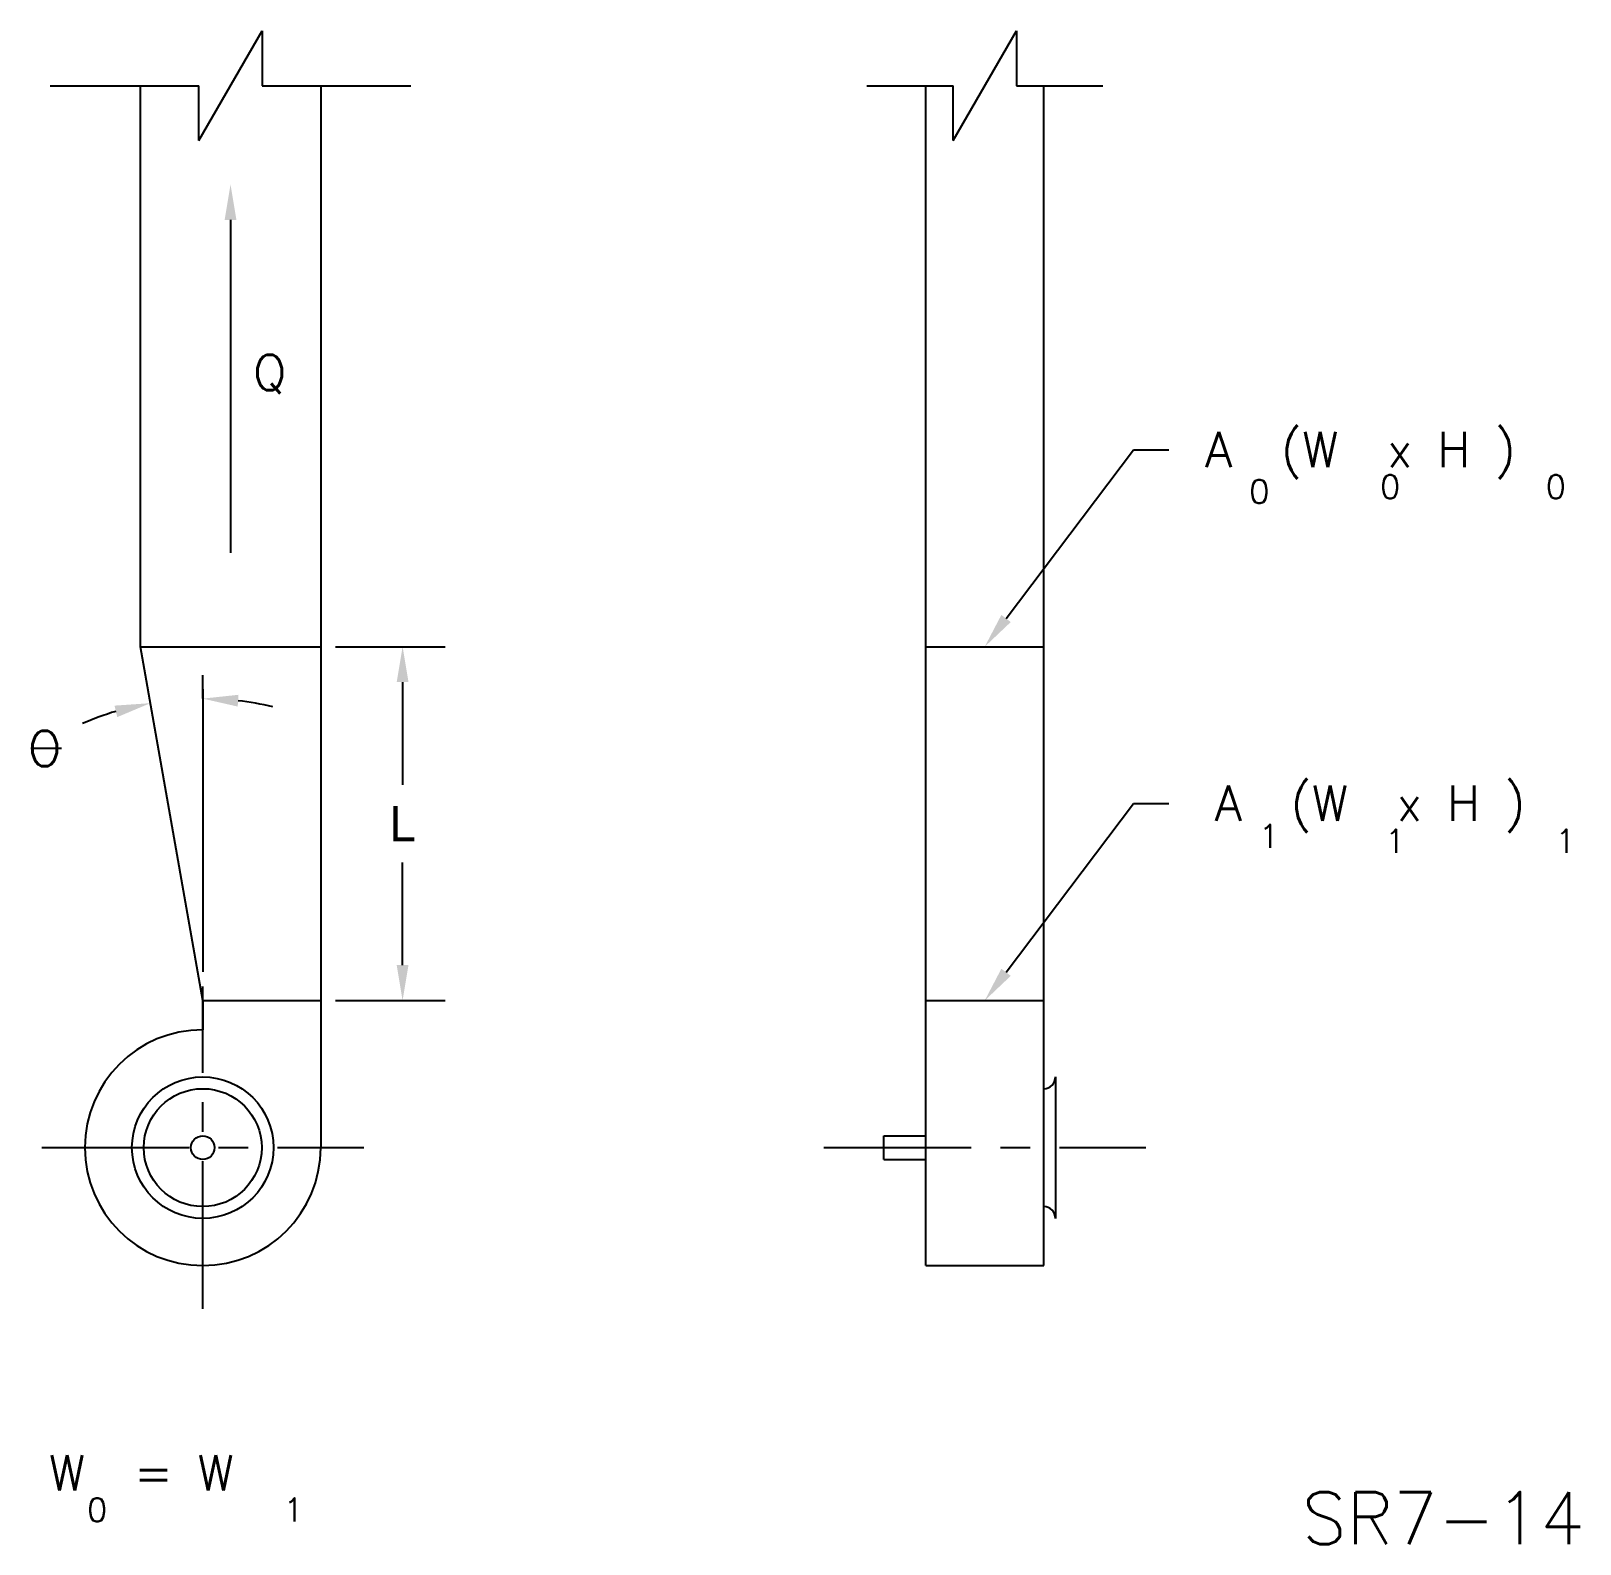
# Model space of a CAD drawing. Extents: x 2.63 to 9.2, y 0.93 to 7.35.
import ezdxf
from ezdxf.enums import TextEntityAlignment as Align

# ---------------------------------------------------------------- set-up
doc = ezdxf.new("R2010")
doc.units = 0
doc.header["$LTSCALE"] = 0.5
doc.header["$MEASUREMENT"] = 0
doc.linetypes.add('CENTER', pattern=[2, 1.25, -0.25, 0.25, -0.25])
doc.layers.get('0').update_dxf_attribs({"linetype": 'CONTINUOUS'})
doc.layers.add('DIM', color=3, linetype='CONTINUOUS')
doc.styles.add('ROMANS', font='romans')

msp = doc.modelspace()

# ---------------------------------------------------------------- linework, layer by layer
at = {"color": 7}
for p, q in [((3.3466, 6.8839), (3.6149, 7.3486)), ((3.6149, 7.3486), (3.6149, 7.1162)), ((6.5438, 6.8839), (6.8121, 7.3486)), ((6.8121, 7.3486), (6.8121, 7.1162)), ((2.7163, 7.1162), (3.3466, 7.1162)), ((3.0985, 4.7382), (3.0985, 7.1162)), ((3.3466, 6.8839), (3.3466, 7.1162)), ((3.6149, 7.1162), (4.2452, 7.1162)), ((3.863, 7.1162), (3.863, 2.6145)), ((6.178, 7.1162), (6.5438, 7.1162)), ((6.428, 2.1145), (6.428, 7.1162)), ((6.5438, 6.8839), (6.5438, 7.1162)), ((6.8121, 7.1162), (7.178, 7.1162)), ((6.928, 2.1145), (6.928, 7.1162)), ((3.4808, 6.5473), (3.4808, 5.1368)), ((6.7684, 4.8579), (7.3091, 5.5734)), ((7.3091, 5.5734), (7.4591, 5.5734)), ((3.0985, 4.7382), (3.863, 4.7382)), ((3.363, 3.2382), (3.0985, 4.7382)), ((3.9255, 4.7382), (4.3902, 4.7382)), ((6.428, 4.7382), (6.928, 4.7382)), ((3.363, 4.5182), (3.363, 4.6182)), ((3.363, 4.5578), (3.363, 3.3597)), ((4.2102, 4.5882), (4.2102, 4.1532)), ((2.6349, 4.3075), (2.7644, 4.3075)), ((6.7684, 3.3579), (7.3091, 4.0734)), ((7.3091, 4.0734), (7.4591, 4.0734)), ((4.2102, 3.3882), (4.2102, 3.8232)), ((3.363, 3.2382), (3.363, 3.1145)), ((3.363, 3.2382), (3.863, 3.2382)), ((3.9255, 3.2382), (4.3902, 3.2382)), ((6.428, 3.2382), (6.928, 3.2382)), ((6.978, 2.9145), (6.978, 2.3145)), ((6.2496, 2.6645), (6.428, 2.6645)), ((6.2496, 2.5645), (6.2496, 2.6645)), ((6.2496, 2.5645), (6.428, 2.5645)), ((6.428, 2.1145), (6.928, 2.1145))]:
    msp.add_line(p, q, dxfattribs=at)
at = {"color": 7, "linetype": 'CENTER'}
for p, q in [((3.363, 1.9319), (3.363, 3.2972)), ((2.6803, 2.6145), (4.0457, 2.6145)), ((5.9953, 2.6145), (7.3606, 2.6145))]:
    msp.add_line(p, q, dxfattribs=at)
at = {"color": 7}
for radius in [0.3, 0.25, 0.05]:
    msp.add_circle((3.363, 2.6145), radius, dxfattribs=at)
for centre, radius, start, end in [((3.363, 3.2382), 1.2801, 76.56432, 83.28216), ((3.363, 3.2382), 1.2801, 106.71784, 113.43568), ((3.363, 2.6145), 0.5, 90, 0), ((6.928, 2.9145), 0.05, 270, 0), ((6.928, 2.3145), 0.05, 0, 90)]:
    msp.add_arc(centre, radius, start, end, dxfattribs=at)
for points in [[(3.5058, 6.5473), (3.4558, 6.5473), (3.4808, 6.6973)], [(6.7883, 4.8428), (6.7484, 4.8729), (6.678, 4.7382)], [(4.1852, 4.5882), (4.2352, 4.5882), (4.2102, 4.7382)], [(3.5113, 4.4845), (3.5142, 4.5344), (3.363, 4.5182)], [(3.0006, 4.4398), (2.989, 4.4885), (3.1407, 4.4988)], [(4.1852, 3.3882), (4.2352, 3.3882), (4.2102, 3.2382)], [(6.7883, 3.3428), (6.7484, 3.3729), (6.678, 3.2382)]]:
    msp.add_solid(points, dxfattribs=at)

# ---------------------------------------------------------------- texts
at = {"color": 7, "style": 'ROMANS'}
for s, height, p in [('Q', 0.15, (3.5759, 5.8257)), ('0', 0.1, (8.3542, 5.3667)), ('0', 0.1, (9.0564, 5.3667)), ('0', 0.1, (7.7991, 5.3462)), ('O', 0.15, (2.6223, 4.2316)), ('1', 0.1, (7.8402, 3.8852)), ('1', 0.1, (8.3747, 3.8646)), ('1', 0.1, (9.0975, 3.8646)), ('0', 0.1, (2.8726, 1.029)), ('1', 0.1, (3.7055, 1.029))]:
    msp.add_text(s, height=height, dxfattribs=at).set_placement(p)
for s, p in [('A  (W  x H )', (7.612, 5.5743)), ('A  (W  x H )', (7.6531, 4.0755)), ('W  = W', (2.711, 1.2365))]:
    msp.add_text(s, height=0.15, dxfattribs=at).set_placement(p, align=Align.MIDDLE_LEFT)
at = {"color": 7, "insert": (4.2102, 3.9882), "char_height": 0.15, "attachment_point": 5}
msp.add_mtext('\\A1;L', dxfattribs=at)
at = {"layer": 'DIM', "color": 7, "style": 'ROMANS'}
msp.add_text('SR7-14', height=0.22, dxfattribs=at).set_placement((8.0229, 0.9342))

doc.saveas('drawing.dxf')
